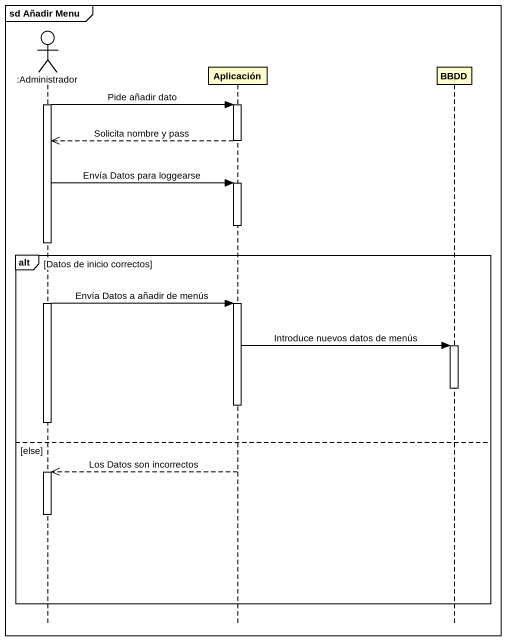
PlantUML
@startuml
mainframe sd Añadir Menu
hide footbox
actor ":Administrador" as Administrador
participant Aplicación
participant BBDD

activate Administrador
Administrador -> Aplicación : Pide añadir dato
activate Aplicación
Aplicación -->> Administrador : Solicita nombre y pass
deactivate Aplicación
Administrador -> Aplicación : Envía Datos para loggearse
activate Aplicación
deactivate Aplicación
alt Datos de inicio correctos
  Administrador -> Aplicación : Envía Datos a añadir de menús
  activate Aplicación
  Aplicación -> BBDD : Introduce nuevos datos de menús
  activate BBDD
  deactivate BBDD
  deactivate Aplicación
  deactivate Administrador
else else
  Aplicación -->> Administrador : Los Datos son incorrectos
  activate Administrador
  deactivate Administrador
end
@enduml
